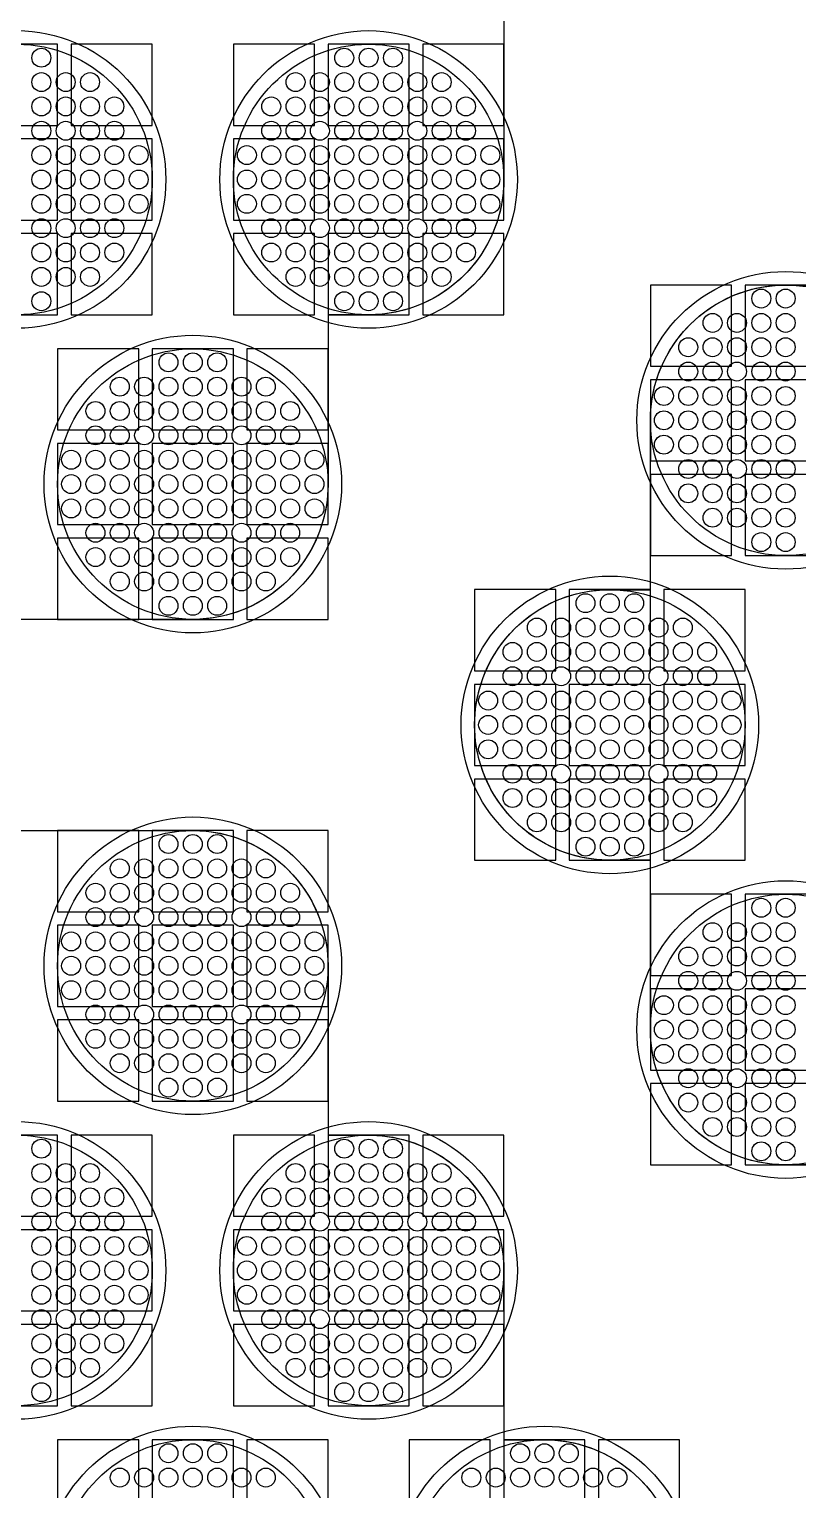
# Model space of a CAD drawing. Extents: x -49 to 54, y -38 to 38.
# Drawn here: x 14.3 to 17.14, y 14.45 to 19.85 of the extents above; entities that cross this region are included whole.
import ezdxf

# ---------------------------------------------------------------- set-up
doc = ezdxf.new("R2010")
doc.units = 0
for name, color, linetype in [('BACK_LAYER', 5, 'CONTINUOUS'), ('COND_LAYER_LOWER_ELECTRODE', 6, 'CONTINUOUS'), ('CONDUCTIVE_LAYER_BACK_LAYER', 2, 'CONTINUOUS'), ('EMITTER', 3, 'CONTINUOUS'), ('LOWER_ELECTRODE', 1, 'CONTINUOUS')]:
    doc.layers.add(name, color=color, linetype=linetype)

msp = doc.modelspace()

# ---------------------------------------------------------------- linework, layer by layer
at = {"layer": 'BACK_LAYER'}
for points in [[(14.1046, 19.4962), (14.4046, 19.4962), (14.4046, 19.7962), (14.1046, 19.7962)], [(14.4546, 19.4962), (14.7546, 19.4962), (14.7546, 19.7962), (14.4546, 19.7962)], [(15.0546, 19.4962), (15.3546, 19.4962), (15.3546, 19.7962), (15.0546, 19.7962)], [(15.4046, 19.4962), (15.7046, 19.4962), (15.7046, 19.7962), (15.4046, 19.7962)], [(15.7546, 19.4962), (16.0546, 19.4962), (16.0546, 19.7962), (15.7546, 19.7962)], [(14.1046, 19.1462), (14.4046, 19.1462), (14.4046, 19.4462), (14.1046, 19.4462)], [(14.4546, 19.1462), (14.7546, 19.1462), (14.7546, 19.4462), (14.4546, 19.4462)], [(15.0546, 19.1462), (15.3546, 19.1462), (15.3546, 19.4462), (15.0546, 19.4462)], [(15.4046, 19.1462), (15.7046, 19.1462), (15.7046, 19.4462), (15.4046, 19.4462)], [(15.7546, 19.1462), (16.0546, 19.1462), (16.0546, 19.4462), (15.7546, 19.4462)], [(14.1046, 18.7962), (14.4046, 18.7962), (14.4046, 19.0962), (14.1046, 19.0962)], [(14.4546, 18.7962), (14.7546, 18.7962), (14.7546, 19.0962), (14.4546, 19.0962)], [(15.0546, 18.7962), (15.3546, 18.7962), (15.3546, 19.0962), (15.0546, 19.0962)], [(15.4046, 18.7962), (15.7046, 18.7962), (15.7046, 19.0962), (15.4046, 19.0962)], [(15.7546, 18.7962), (16.0546, 18.7962), (16.0546, 19.0962), (15.7546, 19.0962)], [(16.5965, 18.6061), (16.8965, 18.6061), (16.8965, 18.9061), (16.5965, 18.9061)], [(16.9465, 18.6061), (17.2465, 18.6061), (17.2465, 18.9061), (16.9465, 18.9061)], [(14.4046, 18.3704), (14.7046, 18.3704), (14.7046, 18.6704), (14.4046, 18.6704)], [(14.7546, 18.3704), (15.0546, 18.3704), (15.0546, 18.6704), (14.7546, 18.6704)], [(15.1046, 18.3704), (15.4046, 18.3704), (15.4046, 18.6704), (15.1046, 18.6704)], [(16.5965, 18.2561), (16.8965, 18.2561), (16.8965, 18.5561), (16.5965, 18.5561)], [(16.9465, 18.2561), (17.2465, 18.2561), (17.2465, 18.5561), (16.9465, 18.5561)], [(14.4046, 18.0204), (14.7046, 18.0204), (14.7046, 18.3204), (14.4046, 18.3204)], [(14.7546, 18.0204), (15.0546, 18.0204), (15.0546, 18.3204), (14.7546, 18.3204)], [(15.1046, 18.0204), (15.4046, 18.0204), (15.4046, 18.3204), (15.1046, 18.3204)], [(16.5965, 17.9061), (16.8965, 17.9061), (16.8965, 18.2061), (16.5965, 18.2061)], [(16.9465, 17.9061), (17.2465, 17.9061), (17.2465, 18.2061), (16.9465, 18.2061)], [(14.4046, 17.6704), (14.7046, 17.6704), (14.7046, 17.9704), (14.4046, 17.9704)], [(14.7546, 17.6704), (15.0546, 17.6704), (15.0546, 17.9704), (14.7546, 17.9704)], [(15.1046, 17.6704), (15.4046, 17.6704), (15.4046, 17.9704), (15.1046, 17.9704)], [(15.9465, 17.4802), (16.2465, 17.4802), (16.2465, 17.7802), (15.9465, 17.7802)], [(16.2965, 17.4802), (16.5965, 17.4802), (16.5965, 17.7802), (16.2965, 17.7802)], [(16.6465, 17.4802), (16.9465, 17.4802), (16.9465, 17.7802), (16.6465, 17.7802)], [(15.9465, 17.1302), (16.2465, 17.1302), (16.2465, 17.4302), (15.9465, 17.4302)], [(16.2965, 17.1302), (16.5965, 17.1302), (16.5965, 17.4302), (16.2965, 17.4302)], [(16.6465, 17.1302), (16.9465, 17.1302), (16.9465, 17.4302), (16.6465, 17.4302)], [(15.9465, 16.7802), (16.2465, 16.7802), (16.2465, 17.0802), (15.9465, 17.0802)], [(16.2965, 16.7802), (16.5965, 16.7802), (16.5965, 17.0802), (16.2965, 17.0802)], [(16.6465, 16.7802), (16.9465, 16.7802), (16.9465, 17.0802), (16.6465, 17.0802)], [(14.4046, 16.59), (14.7046, 16.59), (14.7046, 16.89), (14.4046, 16.89)], [(14.7546, 16.59), (15.0546, 16.59), (15.0546, 16.89), (14.7546, 16.89)], [(15.1046, 16.59), (15.4046, 16.59), (15.4046, 16.89), (15.1046, 16.89)], [(16.5965, 16.3544), (16.8965, 16.3544), (16.8965, 16.6544), (16.5965, 16.6544)], [(16.9465, 16.3544), (17.2465, 16.3544), (17.2465, 16.6544), (16.9465, 16.6544)], [(14.4046, 16.24), (14.7046, 16.24), (14.7046, 16.54), (14.4046, 16.54)], [(14.7546, 16.24), (15.0546, 16.24), (15.0546, 16.54), (14.7546, 16.54)], [(15.1046, 16.24), (15.4046, 16.24), (15.4046, 16.54), (15.1046, 16.54)], [(16.5965, 16.0044), (16.8965, 16.0044), (16.8965, 16.3044), (16.5965, 16.3044)], [(16.9465, 16.0044), (17.2465, 16.0044), (17.2465, 16.3044), (16.9465, 16.3044)], [(14.4046, 15.89), (14.7046, 15.89), (14.7046, 16.19), (14.4046, 16.19)], [(14.7546, 15.89), (15.0546, 15.89), (15.0546, 16.19), (14.7546, 16.19)], [(15.1046, 15.89), (15.4046, 15.89), (15.4046, 16.19), (15.1046, 16.19)], [(16.5965, 15.6544), (16.8965, 15.6544), (16.8965, 15.9544), (16.5965, 15.9544)], [(16.9465, 15.6544), (17.2465, 15.6544), (17.2465, 15.9544), (16.9465, 15.9544)], [(14.1046, 15.4642), (14.4046, 15.4642), (14.4046, 15.7642), (14.1046, 15.7642)], [(14.4546, 15.4642), (14.7546, 15.4642), (14.7546, 15.7642), (14.4546, 15.7642)], [(15.0546, 15.4642), (15.3546, 15.4642), (15.3546, 15.7642), (15.0546, 15.7642)], [(15.4046, 15.4642), (15.7046, 15.4642), (15.7046, 15.7642), (15.4046, 15.7642)], [(15.7546, 15.4642), (16.0546, 15.4642), (16.0546, 15.7642), (15.7546, 15.7642)], [(14.1046, 15.1142), (14.4046, 15.1142), (14.4046, 15.4142), (14.1046, 15.4142)], [(14.4546, 15.1142), (14.7546, 15.1142), (14.7546, 15.4142), (14.4546, 15.4142)], [(15.0546, 15.1142), (15.3546, 15.1142), (15.3546, 15.4142), (15.0546, 15.4142)], [(15.4046, 15.1142), (15.7046, 15.1142), (15.7046, 15.4142), (15.4046, 15.4142)], [(15.7546, 15.1142), (16.0546, 15.1142), (16.0546, 15.4142), (15.7546, 15.4142)], [(14.1046, 14.7642), (14.4046, 14.7642), (14.4046, 15.0642), (14.1046, 15.0642)], [(14.4546, 14.7642), (14.7546, 14.7642), (14.7546, 15.0642), (14.4546, 15.0642)], [(15.0546, 14.7642), (15.3546, 14.7642), (15.3546, 15.0642), (15.0546, 15.0642)], [(15.4046, 14.7642), (15.7046, 14.7642), (15.7046, 15.0642), (15.4046, 15.0642)], [(15.7546, 14.7642), (16.0546, 14.7642), (16.0546, 15.0642), (15.7546, 15.0642)], [(14.4046, 14.3384), (14.7046, 14.3384), (14.7046, 14.6384), (14.4046, 14.6384)], [(14.7546, 14.3384), (15.0546, 14.3384), (15.0546, 14.6384), (14.7546, 14.6384)], [(15.1046, 14.3384), (15.4046, 14.3384), (15.4046, 14.6384), (15.1046, 14.6384)], [(15.7046, 14.3384), (16.0046, 14.3384), (16.0046, 14.6384), (15.7046, 14.6384)], [(16.0546, 14.3384), (16.3546, 14.3384), (16.3546, 14.6384), (16.0546, 14.6384)], [(16.4046, 14.3384), (16.7046, 14.3384), (16.7046, 14.6384), (16.4046, 14.6384)]]:
    msp.add_lwpolyline(points, close=True, dxfattribs=at)
at = {"layer": 'COND_LAYER_LOWER_ELECTRODE'}
for centre in [(14.2546, 19.2962), (15.5546, 19.2962), (17.0965, 18.4061), (14.9046, 18.1704), (16.4465, 17.2802), (14.9046, 16.39), (17.0965, 16.1544), (14.2546, 15.2642), (15.5546, 15.2642), (14.9046, 14.1384), (16.2046, 14.1384)]:
    msp.add_circle(centre, 0.55, dxfattribs=at)
at = {"layer": 'CONDUCTIVE_LAYER_BACK_LAYER'}
for points in [[(16.0546, 19.9222), (16.0546, 19.2962), (16.0543, 19.2764), (16.0531, 19.2565), (16.0511, 19.2367), (16.0483, 19.217), (16.0448, 19.1975), (16.0405, 19.1781), (16.0354, 19.1589), (16.0296, 19.1398), (16.023, 19.1211), (16.0156, 19.1026), (16.0076, 19.0844), (15.9988, 19.0666), (15.9893, 19.0491), (15.9791, 19.032), (15.9683, 19.0154), (15.9568, 18.9991), (15.9447, 18.9834), (15.9319, 18.9681), (15.9186, 18.9534), (15.9047, 18.9392), (15.8902, 18.9256), (15.8752, 18.9125), (15.8597, 18.9001), (15.8437, 18.8883), (15.8272, 18.8771), (15.8104, 18.8666), (15.7931, 18.8568), (15.7754, 18.8476), (15.7574, 18.8392), (15.7391, 18.8315), (15.7205, 18.8245), (15.7016, 18.8183), (15.6825, 18.8129), (15.6631, 18.8082), (15.6436, 18.8042), (15.624, 18.8011), (15.6043, 18.7987), (15.5845, 18.7971), (15.5646, 18.7963), (15.4046, 18.7963), (15.4046, 18.1704), (15.4043, 18.1505), (15.4031, 18.1307), (15.4011, 18.1109), (15.3983, 18.0912), (15.3948, 18.0717), (15.3905, 18.0522), (15.3854, 18.033), (15.3796, 18.014), (15.373, 17.9953), (15.3656, 17.9768), (15.3576, 17.9586), (15.3488, 17.9408), (15.3393, 17.9233), (15.3291, 17.9062), (15.3183, 17.8895), (15.3068, 17.8733), (15.2947, 17.8576), (15.2819, 17.8423), (15.2686, 17.8276), (15.2547, 17.8134), (15.2402, 17.7997), (15.2252, 17.7867), (15.2097, 17.7742), (15.1937, 17.7624), (15.1772, 17.7513), (15.1604, 17.7408), (15.1431, 17.7309), (15.1254, 17.7218), (15.1074, 17.7134), (15.0891, 17.7057), (15.0705, 17.6987), (15.0516, 17.6925), (15.0325, 17.687), (15.0131, 17.6823), (14.9936, 17.6784), (14.974, 17.6752), (14.9543, 17.6729), (14.9345, 17.6713), (14.9146, 17.6705), (12.2947, 17.6705)], [(17.2465, 15.6545), (17.0866, 15.6545), (17.0667, 15.6553), (17.0469, 15.6569), (17.0271, 15.6592), (17.0075, 15.6624), (16.988, 15.6663), (16.9687, 15.671), (16.9496, 15.6765), (16.9307, 15.6827), (16.9121, 15.6896), (16.8937, 15.6973), (16.8757, 15.7058), (16.8581, 15.7149), (16.8408, 15.7247), (16.8239, 15.7352), (16.8075, 15.7464), (16.7915, 15.7582), (16.776, 15.7707), (16.761, 15.7837), (16.7465, 15.7973), (16.7326, 15.8115), (16.7192, 15.8263), (16.7065, 15.8415), (16.6943, 15.8573), (16.6829, 15.8735), (16.672, 15.8902), (16.6618, 15.9073), (16.6524, 15.9247), (16.6436, 15.9426), (16.6355, 15.9608), (16.6282, 15.9792), (16.6216, 15.998), (16.6158, 16.017), (16.6107, 16.0362), (16.6064, 16.0556), (16.6028, 16.0752), (16.6001, 16.0949), (16.5981, 16.1147), (16.5969, 16.1345), (16.5965, 16.1544), (16.5965, 16.7803), (16.4366, 16.7803), (16.4167, 16.7811), (16.3969, 16.7827), (16.3771, 16.7851), (16.3575, 16.7882), (16.338, 16.7921), (16.3187, 16.7968), (16.2996, 16.8023), (16.2807, 16.8085), (16.2621, 16.8155), (16.2437, 16.8232), (16.2257, 16.8316), (16.2081, 16.8407), (16.1908, 16.8506), (16.1739, 16.8611), (16.1575, 16.8722), (16.1415, 16.884), (16.126, 16.8965), (16.111, 16.9095), (16.0965, 16.9232), (16.0826, 16.9374), (16.0692, 16.9521), (16.0565, 16.9674), (16.0443, 16.9831), (16.0329, 16.9993), (16.022, 17.016), (16.0118, 17.0331), (16.0024, 17.0506), (15.9936, 17.0684), (15.9855, 17.0866), (15.9782, 17.1051), (15.9716, 17.1238), (15.9658, 17.1428), (15.9607, 17.162), (15.9564, 17.1815), (15.9528, 17.201), (15.9501, 17.2207), (15.9481, 17.2405), (15.9469, 17.2603), (15.9465, 17.2802), (15.9469, 17.3001), (15.9481, 17.3199), (15.9501, 17.3397), (15.9528, 17.3594), (15.9564, 17.379), (15.9607, 17.3984), (15.9658, 17.4176), (15.9716, 17.4366), (15.9782, 17.4554), (15.9855, 17.4739), (15.9936, 17.492), (16.0024, 17.5099), (16.0118, 17.5273), (16.022, 17.5444), (16.0329, 17.5611), (16.0443, 17.5773), (16.0565, 17.5931), (16.0692, 17.6083), (16.0826, 17.6231), (16.0965, 17.6373), (16.111, 17.6509), (16.126, 17.664), (16.1415, 17.6764), (16.1575, 17.6882), (16.1739, 17.6994), (16.1908, 17.7099), (16.2081, 17.7197), (16.2257, 17.7288), (16.2437, 17.7373), (16.2621, 17.745), (16.2807, 17.7519), (16.2996, 17.7581), (16.3187, 17.7636), (16.338, 17.7683), (16.3575, 17.7722), (16.3771, 17.7754), (16.3969, 17.7778), (16.4167, 17.7793), (16.4366, 17.7801), (16.5965, 17.7801), (16.5965, 18.4061), (16.5969, 18.4259), (16.5981, 18.4458), (16.6001, 18.4656), (16.6028, 18.4853), (16.6064, 18.5048), (16.6107, 18.5242), (16.6158, 18.5434), (16.6216, 18.5625), (16.6282, 18.5812), (16.6355, 18.5997), (16.6436, 18.6179), (16.6524, 18.6357), (16.6618, 18.6532), (16.672, 18.6703), (16.6829, 18.6869), (16.6943, 18.7032), (16.7065, 18.7189), (16.7192, 18.7342), (16.7326, 18.7489), (16.7465, 18.7631), (16.761, 18.7767), (16.776, 18.7898), (16.7915, 18.8022), (16.8075, 18.814), (16.8239, 18.8252), (16.8408, 18.8357), (16.8581, 18.8455), (16.8757, 18.8547), (16.8937, 18.8631), (16.9121, 18.8708), (16.9307, 18.8778), (16.9496, 18.884), (16.9687, 18.8894), (16.988, 18.8941), (17.0075, 18.8981), (17.0271, 18.9012), (17.0469, 18.9036), (17.0667, 18.9052), (17.0866, 18.906), (17.2465, 18.906)], [(13.6046, 16.8899), (14.9146, 16.8899), (14.9345, 16.8891), (14.9543, 16.8876), (14.974, 16.8852), (14.9936, 16.882), (15.0131, 16.8781), (15.0325, 16.8734), (15.0516, 16.868), (15.0705, 16.8617), (15.0891, 16.8548), (15.1074, 16.8471), (15.1254, 16.8386), (15.1431, 16.8295), (15.1604, 16.8197), (15.1772, 16.8092), (15.1937, 16.798), (15.2097, 16.7862), (15.2252, 16.7738), (15.2402, 16.7607), (15.2547, 16.7471), (15.2686, 16.7329), (15.2819, 16.7181), (15.2947, 16.7029), (15.3068, 16.6871), (15.3183, 16.6709), (15.3291, 16.6542), (15.3393, 16.6372), (15.3488, 16.6197), (15.3576, 16.6018), (15.3656, 16.5837), (15.373, 16.5652), (15.3796, 16.5464), (15.3854, 16.5274), (15.3905, 16.5082), (15.3948, 16.4888), (15.3983, 16.4692), (15.4011, 16.4495), (15.4031, 16.4298), (15.4043, 16.4099), (15.4046, 16.39), (15.4046, 15.7641), (15.5646, 15.7641), (15.5845, 15.7633), (15.6043, 15.7617), (15.624, 15.7594), (15.6436, 15.7562), (15.6631, 15.7523), (15.6825, 15.7476), (15.7016, 15.7421), (15.7205, 15.7359), (15.7391, 15.7289), (15.7574, 15.7212), (15.7754, 15.7128), (15.7931, 15.7037), (15.8104, 15.6939), (15.8272, 15.6834), (15.8437, 15.6722), (15.8597, 15.6604), (15.8752, 15.6479), (15.8902, 15.6349), (15.9047, 15.6212), (15.9186, 15.607), (15.9319, 15.5923), (15.9447, 15.577), (15.9568, 15.5613), (15.9683, 15.5451), (15.9791, 15.5284), (15.9893, 15.5113), (15.9988, 15.4938), (16.0076, 15.476), (16.0156, 15.4578), (16.023, 15.4394), (16.0296, 15.4206), (16.0354, 15.4016), (16.0405, 15.3824), (16.0448, 15.363), (16.0483, 15.3434), (16.0511, 15.3237), (16.0531, 15.3039), (16.0543, 15.2841), (16.0546, 15.2642), (16.0546, 14.6383), (16.2146, 14.6383), (16.2345, 14.6375), (16.2543, 14.6359), (16.274, 14.6335), (16.2936, 14.6304), (16.3131, 14.6265), (16.3325, 14.6218), (16.3516, 14.6163), (16.3705, 14.6101), (16.3891, 14.6031), (16.4074, 14.5954), (16.4254, 14.587), (16.4431, 14.5779), (16.4604, 14.568), (16.4772, 14.5575), (16.4937, 14.5463), (16.5097, 14.5345), (16.5252, 14.5221), (16.5402, 14.509), (16.5547, 14.4954), (16.5686, 14.4812), (16.5819, 14.4665), (16.5947, 14.4512)]]:
    msp.add_lwpolyline(points, dxfattribs=at)
at = {"layer": 'EMITTER'}
for centre in [(14.2546, 19.2962), (15.5546, 19.2962), (17.0965, 18.4061), (14.9046, 18.1704), (16.4465, 17.2802), (14.9046, 16.39), (17.0965, 16.1544), (14.2546, 15.2642), (15.5546, 15.2642), (14.9046, 14.1384), (16.2046, 14.1384)]:
    msp.add_circle(centre, 0.5, dxfattribs=at)
at = {"layer": 'LOWER_ELECTRODE'}
for centre in [(14.3446, 19.7462), (15.4646, 19.7462), (15.5546, 19.7462), (15.6446, 19.7462), (14.3446, 19.6562), (14.4346, 19.6562), (14.5246, 19.6562), (15.2846, 19.6562), (15.3746, 19.6562), (15.4646, 19.6562), (15.5546, 19.6562), (15.6446, 19.6562), (15.7346, 19.6562), (15.8246, 19.6562), (14.3446, 19.5662), (14.4346, 19.5662), (14.5246, 19.5662), (14.6146, 19.5662), (15.1946, 19.5662), (15.2846, 19.5662), (15.3746, 19.5662), (15.4646, 19.5662), (15.5546, 19.5662), (15.6446, 19.5662), (15.7346, 19.5662), (15.8246, 19.5662), (15.9146, 19.5662), (14.3446, 19.4762), (14.4346, 19.4762), (14.5246, 19.4762), (14.6146, 19.4762), (15.1946, 19.4762), (15.2846, 19.4762), (15.3746, 19.4762), (15.4646, 19.4762), (15.5546, 19.4762), (15.6446, 19.4762), (15.7346, 19.4762), (15.8246, 19.4762), (15.9146, 19.4762), (14.3446, 19.3862), (14.4346, 19.3862), (14.5246, 19.3862), (14.6146, 19.3862), (14.7046, 19.3862), (15.1046, 19.3862), (15.1946, 19.3862), (15.2846, 19.3862), (15.3746, 19.3862), (15.4646, 19.3862), (15.5546, 19.3862), (15.6446, 19.3862), (15.7346, 19.3862), (15.8246, 19.3862), (15.9146, 19.3862), (16.0046, 19.3862), (14.3446, 19.2962), (14.4346, 19.2962), (14.5246, 19.2962), (14.6146, 19.2962), (14.7046, 19.2962), (15.1046, 19.2962), (15.1946, 19.2962), (15.2846, 19.2962), (15.3746, 19.2962), (15.4646, 19.2962), (15.5546, 19.2962), (15.6446, 19.2962), (15.7346, 19.2962), (15.8246, 19.2962), (15.9146, 19.2962), (16.0046, 19.2962), (14.3446, 19.2062), (14.4346, 19.2062), (14.5246, 19.2062), (14.6146, 19.2062), (14.7046, 19.2062), (15.1046, 19.2062), (15.1946, 19.2062), (15.2846, 19.2062), (15.3746, 19.2062), (15.4646, 19.2062), (15.5546, 19.2062), (15.6446, 19.2062), (15.7346, 19.2062), (15.8246, 19.2062), (15.9146, 19.2062), (16.0046, 19.2062), (14.3446, 19.1162), (14.4346, 19.1162), (14.5246, 19.1162), (14.6146, 19.1162), (15.1946, 19.1162), (15.2846, 19.1162), (15.3746, 19.1162), (15.4646, 19.1162), (15.5546, 19.1162), (15.6446, 19.1162), (15.7346, 19.1162), (15.8246, 19.1162), (15.9146, 19.1162), (14.3446, 19.0262), (14.4346, 19.0262), (14.5246, 19.0262), (14.6146, 19.0262), (15.1946, 19.0262), (15.2846, 19.0262), (15.3746, 19.0262), (15.4646, 19.0262), (15.5546, 19.0262), (15.6446, 19.0262), (15.7346, 19.0262), (15.8246, 19.0262), (15.9146, 19.0262), (14.3446, 18.9362), (14.4346, 18.9362), (14.5246, 18.9362), (15.2846, 18.9362), (15.3746, 18.9362), (15.4646, 18.9362), (15.5546, 18.9362), (15.6446, 18.9362), (15.7346, 18.9362), (15.8246, 18.9362), (14.3446, 18.8462), (15.4646, 18.8462), (15.5546, 18.8462), (15.6446, 18.8462), (17.0065, 18.8561), (17.0965, 18.8561), (16.8265, 18.7661), (16.9165, 18.7661), (17.0065, 18.7661), (17.0965, 18.7661), (16.7365, 18.6761), (16.8265, 18.6761), (16.9165, 18.6761), (17.0065, 18.6761), (17.0965, 18.6761), (14.8146, 18.6204), (14.9046, 18.6204), (14.9946, 18.6204), (16.7365, 18.5861), (16.8265, 18.5861), (16.9165, 18.5861), (17.0065, 18.5861), (17.0965, 18.5861), (14.6346, 18.5304), (14.7246, 18.5304), (14.8146, 18.5304), (14.9046, 18.5304), (14.9946, 18.5304), (15.0846, 18.5304), (15.1746, 18.5304), (16.6465, 18.4961), (16.7365, 18.4961), (16.8265, 18.4961), (16.9165, 18.4961), (17.0065, 18.4961), (17.0965, 18.4961), (14.5446, 18.4404), (14.6346, 18.4404), (14.7246, 18.4404), (14.8146, 18.4404), (14.9046, 18.4404), (14.9946, 18.4404), (15.0846, 18.4404), (15.1746, 18.4404), (15.2646, 18.4404), (16.6465, 18.4061), (16.7365, 18.4061), (16.8265, 18.4061), (16.9165, 18.4061), (17.0065, 18.4061), (17.0965, 18.4061), (14.5446, 18.3504), (14.6346, 18.3504), (14.7246, 18.3504), (14.8146, 18.3504), (14.9046, 18.3504), (14.9946, 18.3504), (15.0846, 18.3504), (15.1746, 18.3504), (15.2646, 18.3504), (16.6465, 18.3161), (16.7365, 18.3161), (16.8265, 18.3161), (16.9165, 18.3161), (17.0065, 18.3161), (17.0965, 18.3161), (14.4546, 18.2604), (14.5446, 18.2604), (14.6346, 18.2604), (14.7246, 18.2604), (14.8146, 18.2604), (14.9046, 18.2604), (14.9946, 18.2604), (15.0846, 18.2604), (15.1746, 18.2604), (15.2646, 18.2604), (15.3546, 18.2604), (16.7365, 18.2261), (16.8265, 18.2261), (16.9165, 18.2261), (17.0065, 18.2261), (17.0965, 18.2261), (14.4546, 18.1704), (14.5446, 18.1704), (14.6346, 18.1704), (14.7246, 18.1704), (14.8146, 18.1704), (14.9046, 18.1704), (14.9946, 18.1704), (15.0846, 18.1704), (15.1746, 18.1704), (15.2646, 18.1704), (15.3546, 18.1704), (16.7365, 18.1361), (16.8265, 18.1361), (16.9165, 18.1361), (17.0065, 18.1361), (17.0965, 18.1361), (14.4546, 18.0804), (14.5446, 18.0804), (14.6346, 18.0804), (14.7246, 18.0804), (14.8146, 18.0804), (14.9046, 18.0804), (14.9946, 18.0804), (15.0846, 18.0804), (15.1746, 18.0804), (15.2646, 18.0804), (15.3546, 18.0804), (16.8265, 18.0461), (16.9165, 18.0461), (17.0065, 18.0461), (17.0965, 18.0461), (14.5446, 17.9904), (14.6346, 17.9904), (14.7246, 17.9904), (14.8146, 17.9904), (14.9046, 17.9904), (14.9946, 17.9904), (15.0846, 17.9904), (15.1746, 17.9904), (15.2646, 17.9904), (17.0065, 17.9561), (17.0965, 17.9561), (14.5446, 17.9004), (14.6346, 17.9004), (14.7246, 17.9004), (14.8146, 17.9004), (14.9046, 17.9004), (14.9946, 17.9004), (15.0846, 17.9004), (15.1746, 17.9004), (15.2646, 17.9004), (14.6346, 17.8104), (14.7246, 17.8104), (14.8146, 17.8104), (14.9046, 17.8104), (14.9946, 17.8104), (15.0846, 17.8104), (15.1746, 17.8104), (16.3565, 17.7302), (16.4465, 17.7302), (16.5365, 17.7302), (14.8146, 17.7204), (14.9046, 17.7204), (14.9946, 17.7204), (16.1765, 17.6402), (16.2665, 17.6402), (16.3565, 17.6402), (16.4465, 17.6402), (16.5365, 17.6402), (16.6265, 17.6402), (16.7165, 17.6402), (16.0865, 17.5502), (16.1765, 17.5502), (16.2665, 17.5502), (16.3565, 17.5502), (16.4465, 17.5502), (16.5365, 17.5502), (16.6265, 17.5502), (16.7165, 17.5502), (16.8065, 17.5502), (16.0865, 17.4602), (16.1765, 17.4602), (16.2665, 17.4602), (16.3565, 17.4602), (16.4465, 17.4602), (16.5365, 17.4602), (16.6265, 17.4602), (16.7165, 17.4602), (16.8065, 17.4602), (15.9965, 17.3702), (16.0865, 17.3702), (16.1765, 17.3702), (16.2665, 17.3702), (16.3565, 17.3702), (16.4465, 17.3702), (16.5365, 17.3702), (16.6265, 17.3702), (16.7165, 17.3702), (16.8065, 17.3702), (16.8965, 17.3702), (15.9965, 17.2802), (16.0865, 17.2802), (16.1765, 17.2802), (16.2665, 17.2802), (16.3565, 17.2802), (16.4465, 17.2802), (16.5365, 17.2802), (16.6265, 17.2802), (16.7165, 17.2802), (16.8065, 17.2802), (16.8965, 17.2802), (15.9965, 17.1902), (16.0865, 17.1902), (16.1765, 17.1902), (16.2665, 17.1902), (16.3565, 17.1902), (16.4465, 17.1902), (16.5365, 17.1902), (16.6265, 17.1902), (16.7165, 17.1902), (16.8065, 17.1902), (16.8965, 17.1902), (16.0865, 17.1002), (16.1765, 17.1002), (16.2665, 17.1002), (16.3565, 17.1002), (16.4465, 17.1002), (16.5365, 17.1002), (16.6265, 17.1002), (16.7165, 17.1002), (16.8065, 17.1002), (16.0865, 17.0102), (16.1765, 17.0102), (16.2665, 17.0102), (16.3565, 17.0102), (16.4465, 17.0102), (16.5365, 17.0102), (16.6265, 17.0102), (16.7165, 17.0102), (16.8065, 17.0102), (16.1765, 16.9202), (16.2665, 16.9202), (16.3565, 16.9202), (16.4465, 16.9202), (16.5365, 16.9202), (16.6265, 16.9202), (16.7165, 16.9202), (14.8146, 16.84), (14.9046, 16.84), (14.9946, 16.84), (16.3565, 16.8302), (16.4465, 16.8302), (16.5365, 16.8302), (14.6346, 16.75), (14.7246, 16.75), (14.8146, 16.75), (14.9046, 16.75), (14.9946, 16.75), (15.0846, 16.75), (15.1746, 16.75), (14.5446, 16.66), (14.6346, 16.66), (14.7246, 16.66), (14.8146, 16.66), (14.9046, 16.66), (14.9946, 16.66), (15.0846, 16.66), (15.1746, 16.66), (15.2646, 16.66), (17.0065, 16.6044), (17.0965, 16.6044), (14.5446, 16.57), (14.6346, 16.57), (14.7246, 16.57), (14.8146, 16.57), (14.9046, 16.57), (14.9946, 16.57), (15.0846, 16.57), (15.1746, 16.57), (15.2646, 16.57), (16.8265, 16.5144), (16.9165, 16.5144), (17.0065, 16.5144), (17.0965, 16.5144), (14.4546, 16.48), (14.5446, 16.48), (14.6346, 16.48), (14.7246, 16.48), (14.8146, 16.48), (14.9046, 16.48), (14.9946, 16.48), (15.0846, 16.48), (15.1746, 16.48), (15.2646, 16.48), (15.3546, 16.48), (14.4546, 16.39), (14.5446, 16.39), (14.6346, 16.39), (14.7246, 16.39), (14.8146, 16.39), (14.9046, 16.39), (14.9946, 16.39), (15.0846, 16.39), (15.1746, 16.39), (15.2646, 16.39), (15.3546, 16.39), (16.7365, 16.4244), (16.8265, 16.4244), (16.9165, 16.4244), (17.0065, 16.4244), (17.0965, 16.4244), (16.7365, 16.3344), (16.8265, 16.3344), (16.9165, 16.3344), (17.0065, 16.3344), (17.0965, 16.3344), (14.4546, 16.3), (14.5446, 16.3), (14.6346, 16.3), (14.7246, 16.3), (14.8146, 16.3), (14.9046, 16.3), (14.9946, 16.3), (15.0846, 16.3), (15.1746, 16.3), (15.2646, 16.3), (15.3546, 16.3), (16.6465, 16.2444), (16.7365, 16.2444), (16.8265, 16.2444), (16.9165, 16.2444), (17.0065, 16.2444), (17.0965, 16.2444), (14.5446, 16.21), (14.6346, 16.21), (14.7246, 16.21), (14.8146, 16.21), (14.9046, 16.21), (14.9946, 16.21), (15.0846, 16.21), (15.1746, 16.21), (15.2646, 16.21), (14.5446, 16.12), (14.6346, 16.12), (14.7246, 16.12), (14.8146, 16.12), (14.9046, 16.12), (14.9946, 16.12), (15.0846, 16.12), (15.1746, 16.12), (15.2646, 16.12), (16.6465, 16.1544), (16.7365, 16.1544), (16.8265, 16.1544), (16.9165, 16.1544), (17.0065, 16.1544), (17.0965, 16.1544), (16.6465, 16.0644), (16.7365, 16.0644), (16.8265, 16.0644), (16.9165, 16.0644), (17.0065, 16.0644), (17.0965, 16.0644), (14.6346, 16.03), (14.7246, 16.03), (14.8146, 16.03), (14.9046, 16.03), (14.9946, 16.03), (15.0846, 16.03), (15.1746, 16.03), (16.7365, 15.9744), (16.8265, 15.9744), (16.9165, 15.9744), (17.0065, 15.9744), (17.0965, 15.9744), (14.8146, 15.94), (14.9046, 15.94), (14.9946, 15.94), (16.7365, 15.8844), (16.8265, 15.8844), (16.9165, 15.8844), (17.0065, 15.8844), (17.0965, 15.8844), (16.8265, 15.7944), (16.9165, 15.7944), (17.0065, 15.7944), (17.0965, 15.7944), (14.3446, 15.7142), (15.4646, 15.7142), (15.5546, 15.7142), (15.6446, 15.7142), (17.0065, 15.7044), (17.0965, 15.7044), (14.3446, 15.6242), (14.4346, 15.6242), (14.5246, 15.6242), (15.2846, 15.6242), (15.3746, 15.6242), (15.4646, 15.6242), (15.5546, 15.6242), (15.6446, 15.6242), (15.7346, 15.6242), (15.8246, 15.6242), (14.3446, 15.5342), (14.4346, 15.5342), (14.5246, 15.5342), (14.6146, 15.5342), (15.1946, 15.5342), (15.2846, 15.5342), (15.3746, 15.5342), (15.4646, 15.5342), (15.5546, 15.5342), (15.6446, 15.5342), (15.7346, 15.5342), (15.8246, 15.5342), (15.9146, 15.5342), (14.3446, 15.4442), (14.4346, 15.4442), (14.5246, 15.4442), (14.6146, 15.4442), (15.1946, 15.4442), (15.2846, 15.4442), (15.3746, 15.4442), (15.4646, 15.4442), (15.5546, 15.4442), (15.6446, 15.4442), (15.7346, 15.4442), (15.8246, 15.4442), (15.9146, 15.4442), (14.3446, 15.3542), (14.4346, 15.3542), (14.5246, 15.3542), (14.6146, 15.3542), (14.7046, 15.3542), (15.1046, 15.3542), (15.1946, 15.3542), (15.2846, 15.3542), (15.3746, 15.3542), (15.4646, 15.3542), (15.5546, 15.3542), (15.6446, 15.3542), (15.7346, 15.3542), (15.8246, 15.3542), (15.9146, 15.3542), (16.0046, 15.3542), (14.3446, 15.2642), (14.4346, 15.2642), (14.5246, 15.2642), (14.6146, 15.2642), (14.7046, 15.2642), (15.1046, 15.2642), (15.1946, 15.2642), (15.2846, 15.2642), (15.3746, 15.2642), (15.4646, 15.2642), (15.5546, 15.2642), (15.6446, 15.2642), (15.7346, 15.2642), (15.8246, 15.2642), (15.9146, 15.2642), (16.0046, 15.2642), (14.3446, 15.1742), (14.4346, 15.1742), (14.5246, 15.1742), (14.6146, 15.1742), (14.7046, 15.1742), (15.1046, 15.1742), (15.1946, 15.1742), (15.2846, 15.1742), (15.3746, 15.1742), (15.4646, 15.1742), (15.5546, 15.1742), (15.6446, 15.1742), (15.7346, 15.1742), (15.8246, 15.1742), (15.9146, 15.1742), (16.0046, 15.1742), (14.3446, 15.0842), (14.4346, 15.0842), (14.5246, 15.0842), (14.6146, 15.0842), (15.1946, 15.0842), (15.2846, 15.0842), (15.3746, 15.0842), (15.4646, 15.0842), (15.5546, 15.0842), (15.6446, 15.0842), (15.7346, 15.0842), (15.8246, 15.0842), (15.9146, 15.0842), (14.3446, 14.9942), (14.4346, 14.9942), (14.5246, 14.9942), (14.6146, 14.9942), (15.1946, 14.9942), (15.2846, 14.9942), (15.3746, 14.9942), (15.4646, 14.9942), (15.5546, 14.9942), (15.6446, 14.9942), (15.7346, 14.9942), (15.8246, 14.9942), (15.9146, 14.9942), (14.3446, 14.9042), (14.4346, 14.9042), (14.5246, 14.9042), (15.2846, 14.9042), (15.3746, 14.9042), (15.4646, 14.9042), (15.5546, 14.9042), (15.6446, 14.9042), (15.7346, 14.9042), (15.8246, 14.9042), (14.3446, 14.8142), (15.4646, 14.8142), (15.5546, 14.8142), (15.6446, 14.8142), (14.8146, 14.5884), (14.9046, 14.5884), (14.9946, 14.5884), (16.1146, 14.5884), (16.2046, 14.5884), (16.2946, 14.5884), (14.6346, 14.4984), (14.7246, 14.4984), (14.8146, 14.4984), (14.9046, 14.4984), (14.9946, 14.4984), (15.0846, 14.4984), (15.1746, 14.4984), (15.9346, 14.4984), (16.0246, 14.4984), (16.1146, 14.4984), (16.2046, 14.4984), (16.2946, 14.4984), (16.3846, 14.4984), (16.4746, 14.4984)]:
    msp.add_circle(centre, 0.035, dxfattribs=at)

doc.saveas('drawing.dxf')
